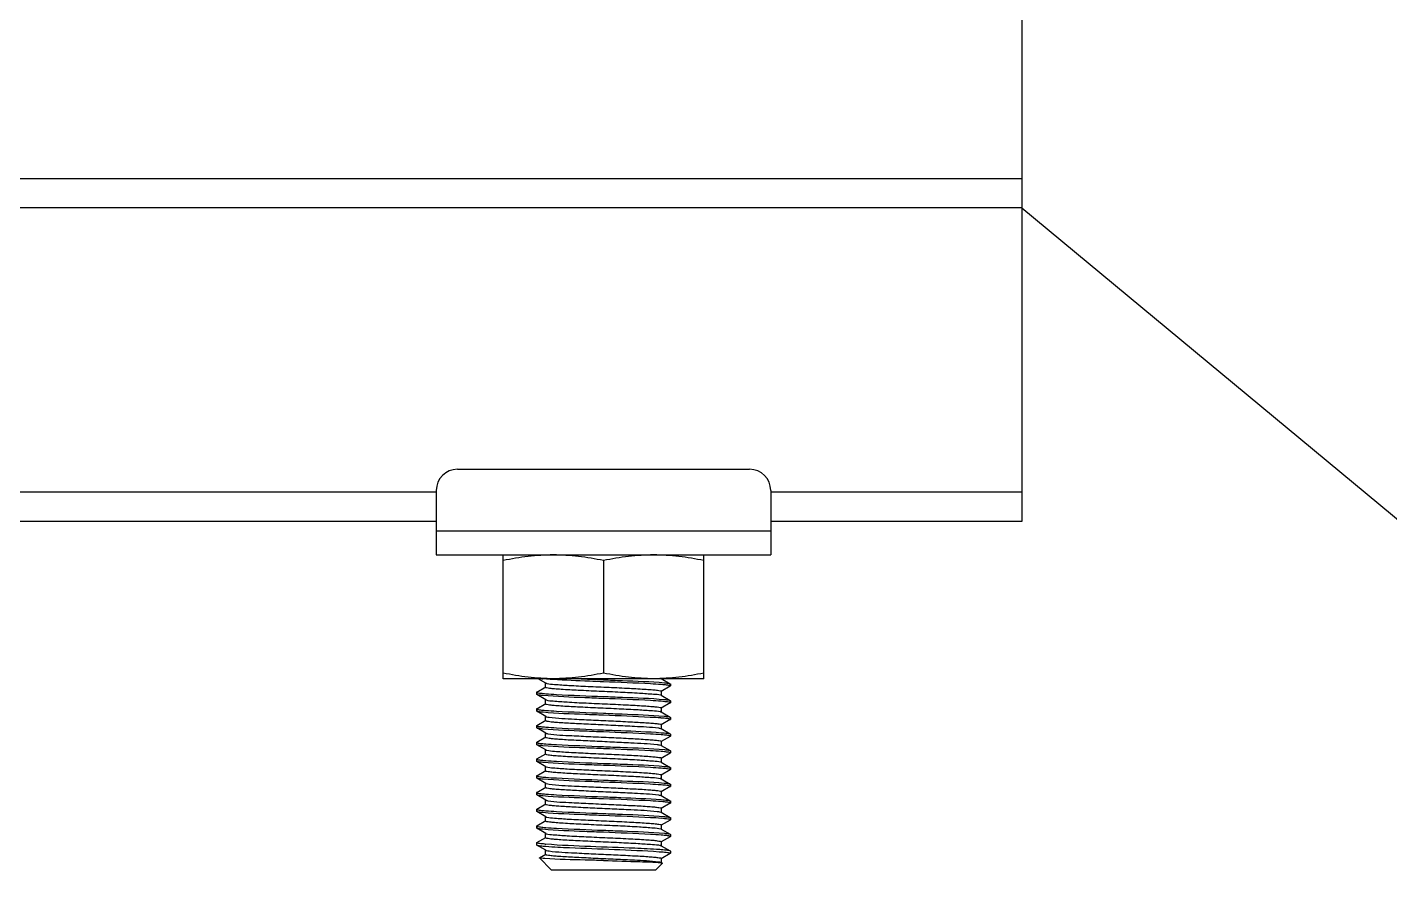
# Model space of a CAD drawing. Extents: x 27938 to 1507990, y 110129 to 923079.
# Drawn here: x 483869 to 485201, y 364663 to 365487 of the extents above; entities that cross this region are included whole.
import ezdxf

# ---------------------------------------------------------------- set-up
doc = ezdxf.new("R2010")
doc.units = 0
doc.header["$LTSCALE"] = 1000
doc.header["$MEASUREMENT"] = 0
doc.styles.get("Standard").update_dxf_attribs({"font": 'gbenor.shx', "bigfont": 'gbcbig.shx'})
doc.dimstyles.get("Standard").update_dxf_attribs({"dimtxt": 0.18, "dimasz": 0.18, "dimexe": 0.18, "dimexo": 0.0625, "dimgap": 0.09, "dimtad": 0, "dimtih": 1, "dimtoh": 1, "dimdec": 4, "dimzin": 0, "dimdsep": 46, "dimtxsty": 'Standard', "dimcen": 0.09, "dimadec": 0, "dimazin": 0, "dimtfac": 1, "dimtdec": 4, "dimtofl": 0, "dimtmove": 0, "dimatfit": 3, "dimfxl": 1, "dimtolj": 1, "dimtzin": 0, "dimarcsym": 0})

msp = doc.modelspace()

# ---------------------------------------------------------------- linework, layer by layer
at = {"color": 7}
msp.add_line((484841.4, 365645.6), (484841.4, 365003.7), dxfattribs=at)
for p, q in [((484841.4, 365338.9), (478084.3, 365338.9)), ((484841.4, 365310.3), (478084.3, 365310.3)), ((484289.6, 365054.7), (484575, 365054.7)), ((484268.7, 365032.3), (478656.7, 365032.3)), ((484268.7, 365033.9), (484268.7, 364970.9)), ((484595.8, 365033.9), (484595.8, 364970.9)), ((484841.4, 365032.3), (484595.8, 365032.3)), ((484268.7, 365003.7), (478656.7, 365003.7)), ((484841.4, 365003.7), (484595.8, 365003.7)), ((484268.7, 364994.5), (484595.8, 364994.5)), ((484268.7, 364970.9), (484595.8, 364970.9)), ((484334.2, 364849.9), (484334.2, 364970.9)), ((484432.3, 364965.4), (484432.3, 364855.4)), ((484530.4, 364849.9), (484530.4, 364970.9)), ((484530.4, 364849.9), (484334.2, 364849.9)), ((484367, 364836.8), (484375.9, 364841.9)), ((484375.9, 364845.6), (484368.5, 364849.9)), ((484375.7, 364841.7), (484375.7, 364845.8)), ((484488.7, 364850.1), (484497.5, 364845)), ((484497.5, 364842.6), (484488.7, 364837.4)), ((484497.5, 364845), (484497.7, 364844.8)), ((484497.5, 364842.6), (484497.7, 364842.8)), ((484497.7, 364844.8), (484497.7, 364842.8)), ((484367, 364836.8), (484366.9, 364836.6)), ((484366.9, 364836.6), (484366.9, 364834.6)), ((484367, 364834.4), (484366.9, 364834.6)), ((484375.9, 364829.3), (484367, 364834.4)), ((484375.7, 364825.4), (484375.7, 364829.5)), ((484375.9, 364829.3), (484376.2, 364829.1)), ((484488.7, 364833.8), (484497.5, 364828.6)), ((484488.8, 364837.6), (484488.8, 364833.6)), ((484497.5, 364828.6), (484497.7, 364828.4)), ((484497.7, 364828.4), (484497.7, 364826.4)), ((484367, 364820.5), (484366.9, 364820.3)), ((484366.9, 364820.3), (484366.9, 364818.2)), ((484367, 364818), (484366.9, 364818.2)), ((484367, 364820.5), (484375.9, 364825.6)), ((484375.9, 364812.9), (484367, 364818)), ((484497.5, 364826.2), (484488.7, 364821.1)), ((484488.7, 364817.4), (484497.5, 364812.3)), ((484488.8, 364821.3), (484488.8, 364817.2)), ((484497.5, 364826.2), (484497.7, 364826.4)), ((484367, 364804.1), (484366.9, 364803.9)), ((484366.9, 364803.9), (484366.9, 364801.9)), ((484367, 364801.7), (484366.9, 364801.9)), ((484367, 364804.1), (484375.9, 364809.2)), ((484375.9, 364796.6), (484367, 364801.7)), ((484375.7, 364809), (484375.7, 364813.1)), ((484488.8, 364811.4), (484488.4, 364811.5)), ((484497.5, 364809.9), (484488.7, 364804.7)), ((484488.8, 364804.9), (484488.8, 364800.8)), ((484497.5, 364812.3), (484497.7, 364812.1)), ((484497.5, 364809.9), (484497.7, 364810)), ((484497.7, 364812.1), (484497.7, 364810)), ((484367, 364787.7), (484375.9, 364792.9)), ((484375.7, 364792.7), (484375.7, 364796.8)), ((484488.7, 364801.1), (484497.5, 364795.9)), ((484497.5, 364793.5), (484488.7, 364788.4)), ((484488.8, 364788.6), (484488.8, 364784.5)), ((484497.5, 364795.9), (484497.7, 364795.7)), ((484497.5, 364793.5), (484497.7, 364793.7)), ((484497.7, 364795.7), (484497.7, 364793.7)), ((484367, 364787.7), (484366.9, 364787.6)), ((484366.9, 364787.6), (484366.9, 364785.5)), ((484367, 364785.3), (484366.9, 364785.5)), ((484375.9, 364780.2), (484367, 364785.3)), ((484367, 364771.4), (484375.9, 364776.5)), ((484375.7, 364776.3), (484375.7, 364780.4)), ((484488.4, 364784.8), (484488.7, 364784.7)), ((484488.7, 364784.7), (484497.5, 364779.6)), ((484497.5, 364777.2), (484488.7, 364772)), ((484497.5, 364779.6), (484497.7, 364779.4)), ((484497.5, 364777.2), (484497.7, 364777.3)), ((484497.7, 364779.4), (484497.7, 364777.3)), ((484367, 364771.4), (484366.9, 364771.2)), ((484366.9, 364771.2), (484366.9, 364769.2)), ((484367, 364769), (484366.9, 364769.2)), ((484375.9, 364763.8), (484367, 364769)), ((484375.7, 364760), (484375.7, 364764.1)), ((484375.9, 364763.8), (484376.2, 364763.7)), ((484488.7, 364768.3), (484497.5, 364763.2)), ((484488.8, 364772.2), (484488.8, 364768.1)), ((484497.5, 364763.2), (484497.7, 364763)), ((484497.7, 364763), (484497.7, 364761)), ((484367, 364755), (484366.9, 364754.9)), ((484366.9, 364754.9), (484366.9, 364752.8)), ((484367, 364752.6), (484366.9, 364752.8)), ((484367, 364755), (484375.9, 364760.2)), ((484375.9, 364747.5), (484367, 364752.6)), ((484497.5, 364760.8), (484488.7, 364755.7)), ((484488.7, 364752), (484497.5, 364746.9)), ((484488.8, 364755.9), (484488.8, 364751.8)), ((484497.5, 364760.8), (484497.7, 364761)), ((484367, 364738.7), (484366.9, 364738.5)), ((484366.9, 364738.5), (484366.9, 364736.5)), ((484367, 364736.3), (484366.9, 364736.5)), ((484367, 364738.7), (484375.9, 364743.8)), ((484375.9, 364731.1), (484367, 364736.3)), ((484375.7, 364743.6), (484375.7, 364747.7)), ((484488.8, 364746), (484488.4, 364746)), ((484497.5, 364744.4), (484488.7, 364739.3)), ((484488.7, 364735.6), (484497.5, 364730.5)), ((484488.8, 364739.5), (484488.8, 364735.4)), ((484497.5, 364746.9), (484497.7, 364746.7)), ((484497.5, 364744.4), (484497.7, 364744.6)), ((484497.7, 364746.7), (484497.7, 364744.6)), ((484367, 364722.3), (484366.9, 364722.1)), ((484366.9, 364722.1), (484366.9, 364720.1)), ((484367, 364722.3), (484375.9, 364727.5)), ((484375.7, 364727.3), (484375.7, 364731.3)), ((484497.5, 364728.1), (484488.7, 364723)), ((484488.8, 364723.2), (484488.8, 364719.1)), ((484497.5, 364730.5), (484497.7, 364730.3)), ((484497.5, 364728.1), (484497.7, 364728.3)), ((484497.7, 364730.3), (484497.7, 364728.3)), ((484367, 364719.9), (484366.9, 364720.1)), ((484375.9, 364714.8), (484367, 364719.9)), ((484367, 364706), (484375.9, 364711.1)), ((484375.7, 364710.9), (484375.7, 364715)), ((484488.4, 364719.4), (484488.7, 364719.3)), ((484488.7, 364719.3), (484497.5, 364714.1)), ((484497.5, 364711.7), (484488.7, 364706.6)), ((484497.5, 364714.1), (484497.7, 364714)), ((484497.5, 364711.7), (484497.7, 364711.9)), ((484497.7, 364714), (484497.7, 364711.9)), ((484367, 364706), (484366.9, 364705.8)), ((484366.9, 364705.8), (484366.9, 364703.7)), ((484367, 364703.6), (484366.9, 364703.7)), ((484375.9, 364698.4), (484367, 364703.6)), ((484375.7, 364694.5), (484375.7, 364698.6)), ((484375.9, 364698.4), (484376.2, 364698.3)), ((484488.7, 364702.9), (484497.5, 364697.8)), ((484497.5, 364695.4), (484488.7, 364690.2)), ((484488.8, 364706.8), (484488.8, 364702.7)), ((484497.5, 364697.8), (484497.7, 364697.6)), ((484497.5, 364695.4), (484497.7, 364695.6)), ((484497.7, 364697.6), (484497.7, 364695.6)), ((484366.9, 364689.4), (484367, 364689.6)), ((484366.9, 364689.4), (484366.9, 364687.4)), ((484366.9, 364687.4), (484367, 364687.2)), ((484367, 364689.6), (484375.9, 364694.7)), ((484375.9, 364682.1), (484367, 364687.2)), ((484367.5, 364689.1), (484367.2, 364689.2)), ((484375.7, 364678.2), (484375.7, 364682.3)), ((484488.7, 364686.6), (484497.5, 364681.4)), ((484488.8, 364690.5), (484488.8, 364686.4)), ((484369.6, 364674.8), (484375.9, 364678.4)), ((484369.6, 364674.6), (484369.6, 364674.8)), ((484381.2, 364663.1), (484369.6, 364674.6)), ((484483.4, 364663.1), (484489.8, 364669.5)), ((484488.2, 364669.9), (484489, 364669.8)), ((484497.5, 364679), (484488.7, 364673.9)), ((484488.8, 364674.1), (484488.8, 364670)), ((484489.7, 364669.6), (484489.8, 364669.5)), ((484497.7, 364681.3), (484497.5, 364681.4)), ((484497.5, 364679), (484497.7, 364679.2)), ((484497.7, 364681.3), (484497.7, 364679.2)), ((484381.2, 364663.1), (484483.4, 364663.1))]:
    msp.add_line(p, q)
for centre, radius, start, end in [((484289.6, 365033.9), 20.8, 90, 180), ((484575, 365033.9), 20.8, 0, 90), ((484384.1, 364967.8), 118.5, 264.0812, 264.633), ((484732.2, 372502), 7658.9, 267.56828, 267.75562), ((484474.7, 364663.9), 180.8, 84.5776, 85.5479), ((484390.3, 365020.6), 186, 264.6627, 265.5428), ((484377.5, 364832.7), 3.78, 250.9561, 252.0907), ((484390.1, 365001.8), 183.5, 264.6243, 265.5438), ((484485.7, 364809.2), 8.78, 75.6696, 76.5396), ((484474.4, 364643.3), 185.1, 84.6498, 85.5433), ((484390.6, 364992), 190, 264.7268, 265.5405), ((484474.8, 364616.2), 179.4, 84.5514, 85.5534), ((484390.2, 364971.1), 185.5, 264.6569, 265.5429), ((484474.7, 364598.5), 180.8, 84.5776, 85.5479), ((484390.3, 364955.2), 186, 264.6627, 265.5428), ((484377.5, 364767.3), 3.78, 250.9561, 252.0907), ((484474.4, 364577.8), 185.1, 84.6498, 85.5433), ((484390.1, 364936.4), 183.5, 264.6243, 265.5438), ((484485.7, 364743.7), 8.78, 75.6696, 76.5396), ((484390.6, 364926.5), 190, 264.7268, 265.5405), ((484474.8, 364550.8), 179.4, 84.5514, 85.5534), ((484390.2, 364905.7), 185.5, 264.6569, 265.5429), ((484474.7, 364533.1), 180.8, 84.5776, 85.5479), ((484390.3, 364889.8), 186, 264.6627, 265.5428), ((484377.5, 364701.9), 3.78, 250.9561, 252.0907), ((484474.4, 364512.4), 185.1, 84.6498, 85.5433), ((484393.3, 364908.5), 223.2, 265.186, 265.5314), ((484393.8, 364916.1), 228.8, 265.24, 265.547), ((484485.7, 364678.3), 8.78, 75.6696, 76.5396)]:
    msp.add_arc(centre, radius, start, end)
for points, knots in [([(484383.2, 364970.9), (484375, 364970.9), (484358.5, 364969.9), (484342.2, 364967.1), (484334.2, 364965.4)], [0, 0, 0, 0, 0.499234, 1, 1, 1, 1]), ([(484432.3, 364965.4), (484424.2, 364967.1), (484407.9, 364969.9), (484391.4, 364970.9), (484383.2, 364970.9)], [0, 0, 0, 0, 0.500766, 1, 1, 1, 1]), ([(484481.3, 364970.9), (484473.1, 364970.9), (484456.6, 364969.9), (484440.4, 364967.1), (484432.3, 364965.4)], [0, 0, 0, 0, 0.499234, 1, 1, 1, 1]), ([(484530.4, 364965.4), (484522.3, 364967.1), (484506.1, 364969.9), (484489.6, 364970.9), (484481.3, 364970.9)], [0, 0, 0, 0, 0.500766, 1, 1, 1, 1]), ([(484383.2, 364849.9), (484375, 364849.9), (484358.5, 364850.9), (484342.2, 364853.7), (484334.2, 364855.4)], [0, 0, 0, 0, 0.499234, 1, 1, 1, 1]), ([(484432.3, 364855.4), (484424.2, 364853.7), (484407.9, 364850.9), (484391.4, 364849.9), (484383.2, 364849.9)], [0, 0, 0, 0, 0.500766, 1, 1, 1, 1]), ([(484481.3, 364849.9), (484473.1, 364849.9), (484456.6, 364850.9), (484440.4, 364853.7), (484432.3, 364855.4)], [0, 0, 0, 0, 0.499234, 1, 1, 1, 1]), ([(484530.4, 364855.4), (484522.3, 364853.7), (484506.1, 364850.9), (484489.6, 364849.9), (484481.3, 364849.9)], [0, 0, 0, 0, 0.500766, 1, 1, 1, 1]), ([(484383, 364849.1), (484382.1, 364849.1), (484378.7, 364849.3), (484375.4, 364849.6), (484373, 364849.8)], [0, 0, 0, 0, 0.289844, 1, 1, 1, 1]), ([(484375.7, 364841.7), (484375.7, 364841.4), (484377.6, 364841.2), (484380, 364840.6), (484385, 364840.2), (484394.2, 364839.5), (484408.8, 364838.7), (484428.1, 364837.8), (484448, 364836.9), (484465.8, 364836.1), (484478.9, 364835), (484485.9, 364834.6), (484488.2, 364834)], [0, 0, 0, 0, 0.009703, 0.035887, 0.07813, 0.135078, 0.284815, 0.464601, 0.649729, 0.81476, 0.937049, 1, 1, 1, 1]), ([(484375.9, 364845.6), (484376, 364845.6), (484376.3, 364845.4), (484376.6, 364845.4), (484376.8, 364845.3)], [0, 0, 0, 0, 0.406881, 1, 1, 1, 1]), ([(484376.8, 364845.3), (484379.3, 364844.7), (484386.6, 364844.2), (484400, 364843.2), (484417.8, 364842.4), (484437.5, 364841.5), (484456.5, 364840.6), (484470.8, 364839.8), (484479.8, 364839.1), (484484.7, 364838.8), (484487, 364838.2), (484488.8, 364838), (484488.8, 364837.6)], [0, 0, 0, 0, 0.068576, 0.194029, 0.359725, 0.543506, 0.720761, 0.867753, 0.923531, 0.964877, 0.99049, 1, 1, 1, 1]), ([(484432.3, 364846.8), (484427.7, 364847), (484411.3, 364847.7), (484394.8, 364848.4), (484383, 364849.1)], [0, 0, 0, 0, 0.280726, 1, 1, 1, 1]), ([(484432.3, 364848.9), (484438.4, 364848.6), (484458.3, 364847.8), (484478.2, 364847.2), (484491.9, 364845.9)], [0, 0, 0, 0, 0.309919, 1, 1, 1, 1]), ([(484488.7, 364844.1), (484485.3, 364844.4), (484466.5, 364845.5), (484447.6, 364846.2), (484432.3, 364846.8)], [0, 0, 0, 0, 0.184493, 1, 1, 1, 1]), ([(484497, 364843.1), (484496.8, 364843.2), (484495, 364843.6), (484493.3, 364843.7), (484491.8, 364843.9)], [0, 0, 0, 0, 0.160696, 1, 1, 1, 1]), ([(484491.9, 364845.9), (484492.6, 364845.8), (484494.5, 364845.6), (484496.5, 364845.6), (484497.5, 364845)], [0, 0, 0, 0, 0.378482, 1, 1, 1, 1]), ([(484497.7, 364842.8), (484497.7, 364842.8), (484497.4, 364843), (484497.2, 364843.1), (484497, 364843.1)], [0, 0, 0, 0, 0.318595, 1, 1, 1, 1]), ([(484366.9, 364836.6), (484366.9, 364836.5), (484367.2, 364836.3), (484367.4, 364836.3), (484367.6, 364836.2)], [0, 0, 0, 0, 0.314295, 1, 1, 1, 1]), ([(484372.9, 364833.5), (484372.1, 364833.5), (484370.2, 364833.8), (484368.1, 364833.8), (484367, 364834.4)], [0, 0, 0, 0, 0.379133, 1, 1, 1, 1]), ([(484367.6, 364836.2), (484367.9, 364836.2), (484369.7, 364835.8), (484371.5, 364835.6), (484373, 364835.5)], [0, 0, 0, 0, 0.163341, 1, 1, 1, 1]), ([(484432.3, 364830.5), (484426.2, 364830.7), (484406.4, 364831.6), (484386.5, 364832.2), (484372.9, 364833.5)], [0, 0, 0, 0, 0.309073, 1, 1, 1, 1]), ([(484375.8, 364835.2), (484379.3, 364835), (484398.1, 364833.8), (484416.9, 364833.1), (484432.3, 364832.5)], [0, 0, 0, 0, 0.184553, 1, 1, 1, 1]), ([(484376.3, 364829.1), (484378.5, 364828.4), (484385.4, 364828), (484398.4, 364826.9), (484416.2, 364826.1), (484436.1, 364825.2), (484455.5, 364824.3), (484470.3, 364823.5), (484479.5, 364822.8), (484484.5, 364822.4), (484486.9, 364821.9), (484488.8, 364821.7), (484488.8, 364821.3)], [0, 0, 0, 0, 0.061098, 0.182334, 0.347135, 0.532706, 0.713328, 0.863975, 0.921317, 0.963856, 0.990226, 1, 1, 1, 1]), ([(484432.3, 364832.5), (484438.4, 364832.3), (484458.3, 364831.4), (484478.1, 364830.9), (484491.8, 364829.6)], [0, 0, 0, 0, 0.309586, 1, 1, 1, 1]), ([(484488.7, 364827.8), (484485.3, 364828.1), (484466.5, 364829.2), (484447.6, 364829.9), (484432.3, 364830.5)], [0, 0, 0, 0, 0.184541, 1, 1, 1, 1]), ([(484488.2, 364834), (484488.3, 364833.9), (484488.4, 364833.9), (484488.6, 364833.8), (484488.7, 364833.8)], [0, 0, 0, 0, 0.569522, 1, 1, 1, 1]), ([(484491.8, 364829.6), (484492.5, 364829.5), (484494.4, 364829.2), (484496.5, 364829.2), (484497.5, 364828.6)], [0, 0, 0, 0, 0.378727, 1, 1, 1, 1]), ([(484366.9, 364820.3), (484366.9, 364820.2), (484367.1, 364820), (484367.3, 364820), (484367.5, 364819.9)], [0, 0, 0, 0, 0.319254, 1, 1, 1, 1]), ([(484373.2, 364817.1), (484372.4, 364817.1), (484370.3, 364817.4), (484368.1, 364817.4), (484367, 364818)], [0, 0, 0, 0, 0.380051, 1, 1, 1, 1]), ([(484367.5, 364819.9), (484367.8, 364819.8), (484369.6, 364819.5), (484371.4, 364819.3), (484372.9, 364819.1)], [0, 0, 0, 0, 0.159053, 1, 1, 1, 1]), ([(484432.3, 364814.1), (484426.2, 364814.4), (484406.5, 364815.2), (484386.8, 364815.8), (484373.2, 364817.1)], [0, 0, 0, 0, 0.307895, 1, 1, 1, 1]), ([(484375.7, 364825.4), (484375.7, 364825), (484377.6, 364824.8), (484379.9, 364824.3), (484384.8, 364823.9), (484393.7, 364823.2), (484408.1, 364822.4), (484427.1, 364821.5), (484446.8, 364820.6), (484464.6, 364819.8), (484478, 364818.8), (484485.3, 364818.3), (484487.8, 364817.7)], [0, 0, 0, 0, 0.009517, 0.035128, 0.076492, 0.132277, 0.279305, 0.456588, 0.640385, 0.806077, 0.931494, 1, 1, 1, 1]), ([(484375.8, 364818.9), (484379.3, 364818.6), (484398.1, 364817.5), (484416.9, 364816.8), (484432.3, 364816.2)], [0, 0, 0, 0, 0.184509, 1, 1, 1, 1]), ([(484432.3, 364816.2), (484438.4, 364815.9), (484458.2, 364815.1), (484478, 364814.5), (484491.6, 364813.2)], [0, 0, 0, 0, 0.308784, 1, 1, 1, 1]), ([(484487.9, 364817.7), (484488.1, 364817.6), (484488.3, 364817.6), (484488.6, 364817.5), (484488.7, 364817.4)], [0, 0, 0, 0, 0.585672, 1, 1, 1, 1]), ([(484497, 364826.8), (484496.7, 364826.9), (484494.9, 364827.2), (484493.1, 364827.4), (484491.6, 364827.5)], [0, 0, 0, 0, 0.16229, 1, 1, 1, 1]), ([(484497.7, 364826.4), (484497.7, 364826.5), (484497.4, 364826.7), (484497.2, 364826.7), (484497, 364826.8)], [0, 0, 0, 0, 0.315177, 1, 1, 1, 1]), ([(484366.9, 364803.9), (484366.9, 364803.8), (484367.2, 364803.6), (484367.4, 364803.6), (484367.6, 364803.5)], [0, 0, 0, 0, 0.312916, 1, 1, 1, 1]), ([(484373, 364800.7), (484372.2, 364800.8), (484370.2, 364801.1), (484368.1, 364801.1), (484367, 364801.7)], [0, 0, 0, 0, 0.379419, 1, 1, 1, 1]), ([(484367.6, 364803.5), (484367.9, 364803.4), (484369.8, 364803.1), (484371.6, 364802.9), (484373.2, 364802.8)], [0, 0, 0, 0, 0.163149, 1, 1, 1, 1]), ([(484375.7, 364809), (484375.7, 364809), (484375.7, 364809), (484375.7, 364808.9), (484375.8, 364808.9)], [0, 0, 0, 0, 0.463467, 1, 1, 1, 1]), ([(484375.8, 364808.9), (484376, 364808.6), (484377.6, 364808.4), (484380.4, 364807.9), (484384.9, 364807.5), (484393.6, 364806.8), (484407, 364806.1), (484424.9, 364805.3), (484443.8, 364804.4), (484464.3, 364803.3), (484478.3, 364802.8), (484486.1, 364801.7)], [0, 0, 0, 0, 0.011937, 0.038615, 0.07957, 0.133598, 0.274096, 0.443272, 0.620779, 0.785256, 1, 1, 1, 1]), ([(484375.8, 364802.5), (484379.3, 364802.3), (484398.1, 364801.1), (484416.9, 364800.4), (484432.3, 364799.8)], [0, 0, 0, 0, 0.184619, 1, 1, 1, 1]), ([(484375.9, 364812.9), (484376, 364812.8), (484377.1, 364812.5), (484378.2, 364812.3), (484379.1, 364812.2)], [0, 0, 0, 0, 0.140461, 1, 1, 1, 1]), ([(484379.1, 364812.2), (484387.4, 364811.1), (484401.9, 364810.5), (484422.8, 364809.4), (484441.7, 364808.6), (484459.4, 364807.7), (484472.6, 364807), (484480.7, 364806.4), (484485.1, 364806), (484487.2, 364805.5), (484488.8, 364805.3), (484488.8, 364804.9)], [0, 0, 0, 0, 0.226556, 0.394464, 0.573122, 0.741029, 0.877994, 0.929534, 0.967621, 0.99116, 1, 1, 1, 1]), ([(484488.4, 364811.5), (484484.9, 364811.7), (484466.2, 364812.8), (484447.5, 364813.5), (484432.3, 364814.1)], [0, 0, 0, 0, 0.186017, 1, 1, 1, 1]), ([(484486.1, 364801.7), (484486.5, 364801.6), (484487.3, 364801.5), (484488.2, 364801.3), (484488.7, 364801.1)], [0, 0, 0, 0, 0.353551, 1, 1, 1, 1]), ([(484495.4, 364810.7), (484495, 364810.8), (484492.8, 364811.1), (484490.6, 364811.3), (484488.8, 364811.4)], [0, 0, 0, 0, 0.190958, 1, 1, 1, 1]), ([(484491.6, 364813.2), (484492.4, 364813.2), (484494.3, 364812.9), (484496.5, 364812.9), (484497.5, 364812.3)], [0, 0, 0, 0, 0.379378, 1, 1, 1, 1]), ([(484497.7, 364810), (484497.7, 364810.1), (484496.9, 364810.7), (484496.2, 364810.6), (484495.4, 364810.7)], [0, 0, 0, 0, 0.092798, 1, 1, 1, 1]), ([(484432.3, 364797.8), (484426.2, 364798), (484406.4, 364798.9), (484386.6, 364799.5), (484373, 364800.7)], [0, 0, 0, 0, 0.308711, 1, 1, 1, 1]), ([(484375.7, 364792.7), (484375.7, 364792.4), (484377.3, 364792.1), (484379.4, 364791.7), (484383.6, 364791.3), (484391.6, 364790.6), (484404.4, 364789.9), (484421.8, 364789.1), (484440.4, 364788.2), (484461.5, 364787.2), (484476.2, 364786.5), (484484.6, 364785.5)], [0, 0, 0, 0, 0.008683, 0.031763, 0.069103, 0.119686, 0.254361, 0.420111, 0.597552, 0.765912, 1, 1, 1, 1]), ([(484375.9, 364796.6), (484376.1, 364796.4), (484376.7, 364796.3), (484377.4, 364796.1), (484377.8, 364796.1)], [0, 0, 0, 0, 0.374139, 1, 1, 1, 1]), ([(484377.8, 364796.1), (484385.5, 364794.7), (484399.6, 364794.4), (484420.3, 364793.2), (484439.6, 364792.4), (484458, 364791.5), (484471.7, 364790.7), (484480.3, 364790), (484484.9, 364789.7), (484487.1, 364789.2), (484488.8, 364788.9), (484488.8, 364788.6)], [0, 0, 0, 0, 0.210773, 0.377666, 0.558838, 0.731273, 0.873076, 0.926648, 0.966309, 0.990838, 1, 1, 1, 1]), ([(484432.3, 364799.8), (484437.9, 364799.6), (484456.7, 364798.8), (484475.5, 364798.2), (484488.6, 364797.1)], [0, 0, 0, 0, 0.297814, 1, 1, 1, 1]), ([(484488.7, 364795.1), (484485.3, 364795.3), (484466.5, 364796.5), (484447.6, 364797.2), (484432.3, 364797.8)], [0, 0, 0, 0, 0.184504, 1, 1, 1, 1]), ([(484488.6, 364797.1), (484490.7, 364797), (484493.6, 364796.6), (484496.7, 364796.4), (484497.5, 364795.9)], [0, 0, 0, 0, 0.683777, 1, 1, 1, 1]), ([(484497, 364794.1), (484496.8, 364794.1), (484495.1, 364794.5), (484493.3, 364794.7), (484491.9, 364794.8)], [0, 0, 0, 0, 0.160861, 1, 1, 1, 1]), ([(484497.7, 364793.7), (484497.7, 364793.8), (484497.4, 364794), (484497.2, 364794), (484497, 364794.1)], [0, 0, 0, 0, 0.319044, 1, 1, 1, 1]), ([(484366.9, 364787.6), (484366.9, 364787.5), (484367.1, 364787.3), (484367.4, 364787.2), (484367.5, 364787.2)], [0, 0, 0, 0, 0.318137, 1, 1, 1, 1]), ([(484373, 364784.4), (484372.2, 364784.5), (484370.3, 364784.7), (484368.1, 364784.7), (484367, 364785.3)], [0, 0, 0, 0, 0.379512, 1, 1, 1, 1]), ([(484367.5, 364787.2), (484367.8, 364787.1), (484369.6, 364786.7), (484371.4, 364786.6), (484373, 364786.4)], [0, 0, 0, 0, 0.159502, 1, 1, 1, 1]), ([(484432.3, 364781.4), (484426.2, 364781.7), (484406.4, 364782.5), (484386.6, 364783.1), (484373, 364784.4)], [0, 0, 0, 0, 0.308641, 1, 1, 1, 1]), ([(484375.7, 364776.3), (484375.7, 364776), (484377.6, 364775.7), (484380, 364775.2), (484385, 364774.8), (484394.2, 364774.1), (484408.8, 364773.3), (484428.1, 364772.4), (484448, 364771.5), (484465.8, 364770.7), (484478.9, 364769.6), (484485.9, 364769.2), (484488.2, 364768.5)], [0, 0, 0, 0, 0.009703, 0.035887, 0.07813, 0.135078, 0.284815, 0.464601, 0.649729, 0.81476, 0.937049, 1, 1, 1, 1]), ([(484375.8, 364786.2), (484379.3, 364785.9), (484398.1, 364784.8), (484416.9, 364784.1), (484432.3, 364783.5)], [0, 0, 0, 0, 0.184538, 1, 1, 1, 1]), ([(484375.9, 364780.2), (484376, 364780.1), (484376.3, 364780), (484376.6, 364779.9), (484376.8, 364779.9)], [0, 0, 0, 0, 0.406881, 1, 1, 1, 1]), ([(484376.8, 364779.9), (484379.3, 364779.3), (484386.6, 364778.8), (484400, 364777.8), (484417.8, 364777), (484437.5, 364776.1), (484456.5, 364775.2), (484470.8, 364774.4), (484479.8, 364773.7), (484484.7, 364773.3), (484487, 364772.8), (484488.8, 364772.6), (484488.8, 364772.2)], [0, 0, 0, 0, 0.068576, 0.194029, 0.359725, 0.543506, 0.720761, 0.867753, 0.923531, 0.964877, 0.99049, 1, 1, 1, 1]), ([(484432.3, 364783.5), (484438.4, 364783.2), (484458.3, 364782.4), (484478.2, 364781.8), (484491.9, 364780.5)], [0, 0, 0, 0, 0.309919, 1, 1, 1, 1]), ([(484488.7, 364778.7), (484485.3, 364779), (484466.5, 364780.1), (484447.6, 364780.8), (484432.3, 364781.4)], [0, 0, 0, 0, 0.184493, 1, 1, 1, 1]), ([(484484.6, 364785.5), (484485.1, 364785.5), (484486.3, 364785.3), (484487.6, 364785.1), (484488.4, 364784.8)], [0, 0, 0, 0, 0.341642, 1, 1, 1, 1]), ([(484497, 364777.7), (484496.8, 364777.8), (484495, 364778.1), (484493.3, 364778.3), (484491.8, 364778.5)], [0, 0, 0, 0, 0.160696, 1, 1, 1, 1]), ([(484491.9, 364780.5), (484492.6, 364780.4), (484494.5, 364780.2), (484496.5, 364780.2), (484497.5, 364779.6)], [0, 0, 0, 0, 0.378482, 1, 1, 1, 1]), ([(484497.7, 364777.3), (484497.7, 364777.4), (484497.4, 364777.6), (484497.2, 364777.7), (484497, 364777.7)], [0, 0, 0, 0, 0.318595, 1, 1, 1, 1]), ([(484366.9, 364771.2), (484366.9, 364771.1), (484367.2, 364770.9), (484367.4, 364770.9), (484367.6, 364770.8)], [0, 0, 0, 0, 0.314295, 1, 1, 1, 1]), ([(484372.9, 364768), (484372.1, 364768.1), (484370.2, 364768.4), (484368.1, 364768.4), (484367, 364769)], [0, 0, 0, 0, 0.379133, 1, 1, 1, 1]), ([(484367.6, 364770.8), (484367.9, 364770.7), (484369.7, 364770.4), (484371.5, 364770.2), (484373, 364770.1)], [0, 0, 0, 0, 0.163341, 1, 1, 1, 1]), ([(484432.3, 364765.1), (484426.2, 364765.3), (484406.4, 364766.2), (484386.5, 364766.7), (484372.9, 364768)], [0, 0, 0, 0, 0.309073, 1, 1, 1, 1]), ([(484375.8, 364769.8), (484379.3, 364769.6), (484398.1, 364768.4), (484416.9, 364767.7), (484432.3, 364767.1)], [0, 0, 0, 0, 0.184553, 1, 1, 1, 1]), ([(484376.3, 364763.7), (484378.5, 364763), (484385.4, 364762.6), (484398.4, 364761.5), (484416.2, 364760.7), (484436.1, 364759.8), (484455.5, 364758.9), (484470.3, 364758.1), (484479.5, 364757.4), (484484.5, 364757), (484486.9, 364756.5), (484488.8, 364756.2), (484488.8, 364755.9)], [0, 0, 0, 0, 0.061098, 0.182334, 0.347135, 0.532706, 0.713328, 0.863975, 0.921317, 0.963856, 0.990226, 1, 1, 1, 1]), ([(484432.3, 364767.1), (484438.4, 364766.9), (484458.3, 364766), (484478.1, 364765.5), (484491.8, 364764.1)], [0, 0, 0, 0, 0.309586, 1, 1, 1, 1]), ([(484488.7, 364762.4), (484485.3, 364762.6), (484466.5, 364763.8), (484447.6, 364764.5), (484432.3, 364765.1)], [0, 0, 0, 0, 0.184541, 1, 1, 1, 1]), ([(484488.2, 364768.5), (484488.3, 364768.5), (484488.4, 364768.5), (484488.6, 364768.4), (484488.7, 364768.3)], [0, 0, 0, 0, 0.569522, 1, 1, 1, 1]), ([(484497, 364761.4), (484496.7, 364761.4), (484494.9, 364761.8), (484493.1, 364762), (484491.6, 364762.1)], [0, 0, 0, 0, 0.16229, 1, 1, 1, 1]), ([(484491.8, 364764.1), (484492.5, 364764.1), (484494.4, 364763.8), (484496.5, 364763.8), (484497.5, 364763.2)], [0, 0, 0, 0, 0.378727, 1, 1, 1, 1]), ([(484497.7, 364761), (484497.7, 364761.1), (484497.4, 364761.3), (484497.2, 364761.3), (484497, 364761.4)], [0, 0, 0, 0, 0.315177, 1, 1, 1, 1]), ([(484366.9, 364754.9), (484366.9, 364754.8), (484367.1, 364754.6), (484367.3, 364754.5), (484367.5, 364754.5)], [0, 0, 0, 0, 0.319254, 1, 1, 1, 1]), ([(484373.2, 364751.7), (484372.4, 364751.7), (484370.3, 364752), (484368.1, 364752), (484367, 364752.6)], [0, 0, 0, 0, 0.380051, 1, 1, 1, 1]), ([(484367.5, 364754.5), (484367.8, 364754.4), (484369.6, 364754), (484371.4, 364753.9), (484372.9, 364753.7)], [0, 0, 0, 0, 0.159053, 1, 1, 1, 1]), ([(484432.3, 364748.7), (484426.2, 364749), (484406.5, 364749.8), (484386.8, 364750.4), (484373.2, 364751.7)], [0, 0, 0, 0, 0.307895, 1, 1, 1, 1]), ([(484375.7, 364760), (484375.7, 364759.6), (484377.6, 364759.4), (484379.9, 364758.9), (484384.8, 364758.5), (484393.7, 364757.8), (484408.1, 364757), (484427.1, 364756.1), (484446.8, 364755.2), (484464.6, 364754.4), (484478, 364753.4), (484485.3, 364752.9), (484487.8, 364752.3)], [0, 0, 0, 0, 0.009517, 0.035128, 0.076492, 0.132277, 0.279305, 0.456588, 0.640385, 0.806077, 0.931494, 1, 1, 1, 1]), ([(484375.8, 364753.5), (484379.3, 364753.2), (484398.1, 364752.1), (484416.9, 364751.4), (484432.3, 364750.8)], [0, 0, 0, 0, 0.184509, 1, 1, 1, 1]), ([(484432.3, 364750.8), (484438.4, 364750.5), (484458.2, 364749.7), (484478, 364749.1), (484491.6, 364747.8)], [0, 0, 0, 0, 0.308784, 1, 1, 1, 1]), ([(484488.4, 364746), (484484.9, 364746.3), (484466.2, 364747.4), (484447.5, 364748.1), (484432.3, 364748.7)], [0, 0, 0, 0, 0.186017, 1, 1, 1, 1]), ([(484487.9, 364752.3), (484488.1, 364752.2), (484488.3, 364752.1), (484488.6, 364752), (484488.7, 364752)], [0, 0, 0, 0, 0.585672, 1, 1, 1, 1]), ([(484366.9, 364738.5), (484366.9, 364738.4), (484367.2, 364738.2), (484367.4, 364738.1), (484367.6, 364738.1)], [0, 0, 0, 0, 0.312916, 1, 1, 1, 1]), ([(484373, 364735.3), (484372.2, 364735.4), (484370.2, 364735.7), (484368.1, 364735.6), (484367, 364736.3)], [0, 0, 0, 0, 0.379419, 1, 1, 1, 1]), ([(484367.6, 364738.1), (484367.9, 364738), (484369.8, 364737.7), (484371.6, 364737.5), (484373.2, 364737.3)], [0, 0, 0, 0, 0.163149, 1, 1, 1, 1]), ([(484432.3, 364732.4), (484426.2, 364732.6), (484406.4, 364733.4), (484386.6, 364734), (484373, 364735.3)], [0, 0, 0, 0, 0.308711, 1, 1, 1, 1]), ([(484375.7, 364743.6), (484375.7, 364743.6), (484375.7, 364743.6), (484375.7, 364743.5), (484375.8, 364743.5)], [0, 0, 0, 0, 0.463467, 1, 1, 1, 1]), ([(484375.8, 364743.5), (484376, 364743.2), (484377.6, 364743), (484380.4, 364742.5), (484384.9, 364742.1), (484393.6, 364741.4), (484407, 364740.7), (484424.9, 364739.8), (484443.8, 364739), (484464.3, 364737.9), (484478.3, 364737.4), (484486.1, 364736.2)], [0, 0, 0, 0, 0.011937, 0.038615, 0.07957, 0.133598, 0.274096, 0.443272, 0.620779, 0.785256, 1, 1, 1, 1]), ([(484375.8, 364737.1), (484379.3, 364736.8), (484398.1, 364735.7), (484416.9, 364735), (484432.3, 364734.4)], [0, 0, 0, 0, 0.184619, 1, 1, 1, 1]), ([(484375.9, 364747.5), (484376, 364747.4), (484377.1, 364747), (484378.2, 364746.9), (484379.1, 364746.8)], [0, 0, 0, 0, 0.140461, 1, 1, 1, 1]), ([(484379.1, 364746.8), (484387.4, 364745.7), (484401.9, 364745.1), (484422.8, 364744), (484441.7, 364743.2), (484459.4, 364742.3), (484472.6, 364741.6), (484480.7, 364740.9), (484485.1, 364740.6), (484487.2, 364740.1), (484488.8, 364739.8), (484488.8, 364739.5)], [0, 0, 0, 0, 0.226556, 0.394464, 0.573122, 0.741029, 0.877994, 0.929534, 0.967621, 0.99116, 1, 1, 1, 1]), ([(484486.1, 364736.2), (484486.5, 364736.2), (484487.3, 364736), (484488.2, 364735.9), (484488.7, 364735.6)], [0, 0, 0, 0, 0.353551, 1, 1, 1, 1]), ([(484495.4, 364745.3), (484495, 364745.4), (484492.8, 364745.7), (484490.6, 364745.9), (484488.8, 364746)], [0, 0, 0, 0, 0.190958, 1, 1, 1, 1]), ([(484491.6, 364747.8), (484492.4, 364747.7), (484494.3, 364747.5), (484496.5, 364747.5), (484497.5, 364746.9)], [0, 0, 0, 0, 0.379378, 1, 1, 1, 1]), ([(484497.7, 364744.6), (484497.7, 364744.7), (484496.9, 364745.3), (484496.2, 364745.2), (484495.4, 364745.3)], [0, 0, 0, 0, 0.092798, 1, 1, 1, 1]), ([(484366.9, 364722.1), (484366.9, 364722.1), (484367.1, 364721.9), (484367.4, 364721.8), (484367.5, 364721.8)], [0, 0, 0, 0, 0.318137, 1, 1, 1, 1]), ([(484367.5, 364721.8), (484367.8, 364721.7), (484369.6, 364721.3), (484371.4, 364721.2), (484373, 364721)], [0, 0, 0, 0, 0.159502, 1, 1, 1, 1]), ([(484375.7, 364727.3), (484375.7, 364726.9), (484377.3, 364726.7), (484379.4, 364726.2), (484383.6, 364725.9), (484391.6, 364725.2), (484404.4, 364724.5), (484421.8, 364723.6), (484440.4, 364722.8), (484461.5, 364721.7), (484476.2, 364721.1), (484484.6, 364720.1)], [0, 0, 0, 0, 0.008683, 0.031763, 0.069103, 0.119686, 0.254361, 0.420111, 0.597552, 0.765912, 1, 1, 1, 1]), ([(484375.9, 364731.1), (484376.1, 364731), (484376.7, 364730.8), (484377.4, 364730.7), (484377.8, 364730.6)], [0, 0, 0, 0, 0.374139, 1, 1, 1, 1]), ([(484377.8, 364730.6), (484385.5, 364729.3), (484399.6, 364728.9), (484420.3, 364727.8), (484439.6, 364726.9), (484458, 364726), (484471.7, 364725.3), (484480.3, 364724.6), (484484.9, 364724.2), (484487.1, 364723.7), (484488.8, 364723.5), (484488.8, 364723.2)], [0, 0, 0, 0, 0.210773, 0.377666, 0.558838, 0.731273, 0.873076, 0.926648, 0.966309, 0.990838, 1, 1, 1, 1]), ([(484432.3, 364734.4), (484437.9, 364734.2), (484456.7, 364733.4), (484475.5, 364732.7), (484488.6, 364731.7)], [0, 0, 0, 0, 0.297814, 1, 1, 1, 1]), ([(484488.7, 364729.7), (484485.3, 364729.9), (484466.5, 364731.1), (484447.6, 364731.8), (484432.3, 364732.4)], [0, 0, 0, 0, 0.184504, 1, 1, 1, 1]), ([(484488.6, 364731.7), (484490.7, 364731.5), (484493.6, 364731.1), (484496.7, 364731), (484497.5, 364730.5)], [0, 0, 0, 0, 0.683777, 1, 1, 1, 1]), ([(484497, 364728.6), (484496.8, 364728.7), (484495.1, 364729.1), (484493.3, 364729.2), (484491.9, 364729.4)], [0, 0, 0, 0, 0.160861, 1, 1, 1, 1]), ([(484497.7, 364728.3), (484497.7, 364728.4), (484497.4, 364728.5), (484497.2, 364728.6), (484497, 364728.6)], [0, 0, 0, 0, 0.319044, 1, 1, 1, 1]), ([(484373, 364719), (484372.2, 364719), (484370.3, 364719.3), (484368.1, 364719.3), (484367, 364719.9)], [0, 0, 0, 0, 0.379512, 1, 1, 1, 1]), ([(484432.3, 364716), (484426.2, 364716.3), (484406.4, 364717.1), (484386.6, 364717.7), (484373, 364719)], [0, 0, 0, 0, 0.308641, 1, 1, 1, 1]), ([(484375.7, 364710.9), (484375.7, 364710.5), (484377.6, 364710.3), (484380, 364709.8), (484385, 364709.4), (484394.2, 364708.7), (484408.8, 364707.9), (484428.1, 364707), (484448, 364706.1), (484465.8, 364705.3), (484478.9, 364704.2), (484485.9, 364703.8), (484488.2, 364703.1)], [0, 0, 0, 0, 0.009703, 0.035887, 0.07813, 0.135078, 0.284815, 0.464601, 0.649729, 0.81476, 0.937049, 1, 1, 1, 1]), ([(484375.8, 364720.8), (484379.3, 364720.5), (484398.1, 364719.4), (484416.9, 364718.7), (484432.3, 364718.1)], [0, 0, 0, 0, 0.184538, 1, 1, 1, 1]), ([(484375.9, 364714.8), (484376, 364714.7), (484376.3, 364714.6), (484376.6, 364714.5), (484376.8, 364714.5)], [0, 0, 0, 0, 0.406881, 1, 1, 1, 1]), ([(484376.8, 364714.5), (484379.3, 364713.9), (484386.6, 364713.4), (484400, 364712.4), (484417.8, 364711.6), (484437.5, 364710.7), (484456.5, 364709.8), (484470.8, 364709), (484479.8, 364708.3), (484484.7, 364707.9), (484487, 364707.4), (484488.8, 364707.2), (484488.8, 364706.8)], [0, 0, 0, 0, 0.068576, 0.194029, 0.359725, 0.543506, 0.720761, 0.867753, 0.923531, 0.964877, 0.99049, 1, 1, 1, 1]), ([(484432.3, 364718.1), (484438.4, 364717.8), (484458.3, 364717), (484478.2, 364716.4), (484491.9, 364715.1)], [0, 0, 0, 0, 0.309919, 1, 1, 1, 1]), ([(484488.7, 364713.3), (484485.3, 364713.6), (484466.5, 364714.7), (484447.6, 364715.4), (484432.3, 364716)], [0, 0, 0, 0, 0.184493, 1, 1, 1, 1]), ([(484484.6, 364720.1), (484485.1, 364720), (484486.3, 364719.9), (484487.6, 364719.7), (484488.4, 364719.4)], [0, 0, 0, 0, 0.341642, 1, 1, 1, 1]), ([(484497, 364712.3), (484496.8, 364712.4), (484495, 364712.7), (484493.3, 364712.9), (484491.8, 364713)], [0, 0, 0, 0, 0.160696, 1, 1, 1, 1]), ([(484491.9, 364715.1), (484492.6, 364715), (484494.5, 364714.7), (484496.5, 364714.7), (484497.5, 364714.1)], [0, 0, 0, 0, 0.378482, 1, 1, 1, 1]), ([(484497.7, 364711.9), (484497.7, 364712), (484497.4, 364712.2), (484497.2, 364712.2), (484497, 364712.3)], [0, 0, 0, 0, 0.318595, 1, 1, 1, 1]), ([(484366.9, 364705.8), (484366.9, 364705.7), (484367.2, 364705.5), (484367.4, 364705.4), (484367.6, 364705.4)], [0, 0, 0, 0, 0.314295, 1, 1, 1, 1]), ([(484372.9, 364702.6), (484372.1, 364702.7), (484370.2, 364703), (484368.1, 364702.9), (484367, 364703.6)], [0, 0, 0, 0, 0.379133, 1, 1, 1, 1]), ([(484367.6, 364705.4), (484367.9, 364705.3), (484369.7, 364705), (484371.5, 364704.8), (484373, 364704.7)], [0, 0, 0, 0, 0.163341, 1, 1, 1, 1]), ([(484432.3, 364699.7), (484426.2, 364699.9), (484406.4, 364700.7), (484386.5, 364701.3), (484372.9, 364702.6)], [0, 0, 0, 0, 0.309073, 1, 1, 1, 1]), ([(484375.8, 364704.4), (484379.3, 364704.1), (484398.1, 364703), (484416.9, 364702.3), (484432.3, 364701.7)], [0, 0, 0, 0, 0.184553, 1, 1, 1, 1]), ([(484376.3, 364698.3), (484378.5, 364697.6), (484385.4, 364697.2), (484398.4, 364696.1), (484416.2, 364695.3), (484436.1, 364694.4), (484455.5, 364693.5), (484470.3, 364692.7), (484479.5, 364692), (484484.5, 364691.6), (484486.9, 364691), (484488.8, 364690.8), (484488.8, 364690.5)], [0, 0, 0, 0, 0.061098, 0.182334, 0.347135, 0.532706, 0.713328, 0.863975, 0.921317, 0.963856, 0.990226, 1, 1, 1, 1]), ([(484432.3, 364701.7), (484438.4, 364701.5), (484458.3, 364700.6), (484478.1, 364700), (484491.8, 364698.7)], [0, 0, 0, 0, 0.309586, 1, 1, 1, 1]), ([(484488.7, 364696.9), (484485.3, 364697.2), (484466.5, 364698.4), (484447.6, 364699), (484432.3, 364699.7)], [0, 0, 0, 0, 0.184541, 1, 1, 1, 1]), ([(484488.2, 364703.1), (484488.3, 364703.1), (484488.4, 364703), (484488.6, 364703), (484488.7, 364702.9)], [0, 0, 0, 0, 0.569522, 1, 1, 1, 1]), ([(484497, 364696), (484496.7, 364696), (484494.9, 364696.4), (484493.1, 364696.6), (484491.6, 364696.7)], [0, 0, 0, 0, 0.16229, 1, 1, 1, 1]), ([(484491.8, 364698.7), (484492.5, 364698.7), (484494.4, 364698.4), (484496.5, 364698.4), (484497.5, 364697.8)], [0, 0, 0, 0, 0.378727, 1, 1, 1, 1]), ([(484497.7, 364695.6), (484497.7, 364695.7), (484497.4, 364695.8), (484497.2, 364695.9), (484497, 364696)], [0, 0, 0, 0, 0.315177, 1, 1, 1, 1]), ([(484367.2, 364689.2), (484367.1, 364689.2), (484367, 364689.2), (484366.9, 364689.4), (484366.9, 364689.4)], [0, 0, 0, 0, 0.649818, 1, 1, 1, 1]), ([(484367, 364687.2), (484367.1, 364687.1), (484367.5, 364687), (484367.9, 364686.9), (484368.1, 364686.9)], [0, 0, 0, 0, 0.390582, 1, 1, 1, 1]), ([(484374.8, 364688.1), (484373.9, 364688.2), (484371.5, 364688.5), (484369, 364688.6), (484367.5, 364689.1)], [0, 0, 0, 0, 0.350995, 1, 1, 1, 1]), ([(484368.1, 364686.9), (484368.5, 364686.8), (484370.6, 364686.4), (484372.8, 364686.3), (484374.6, 364686.1)], [0, 0, 0, 0, 0.173481, 1, 1, 1, 1]), ([(484375.7, 364694.5), (484375.7, 364694.2), (484377.6, 364694), (484379.9, 364693.4), (484384.8, 364693.1), (484393.7, 364692.3), (484408.1, 364691.6), (484427.1, 364690.7), (484446.8, 364689.8), (484464.6, 364688.9), (484478, 364688), (484485.3, 364687.5), (484487.8, 364686.9)], [0, 0, 0, 0, 0.009517, 0.035128, 0.076492, 0.132277, 0.279305, 0.456588, 0.640385, 0.806077, 0.931494, 1, 1, 1, 1]), ([(484375.9, 364686), (484383.6, 364685.4), (484420.6, 364683.6), (484457.5, 364682.8), (484486.7, 364680.7)], [0, 0, 0, 0, 0.208808, 1, 1, 1, 1]), ([(484375.9, 364682.1), (484376, 364682), (484377.1, 364681.6), (484378.2, 364681.5), (484379.1, 364681.4)], [0, 0, 0, 0, 0.140461, 1, 1, 1, 1]), ([(484487.2, 364682.8), (484479.1, 364683.3), (484442, 364685.1), (484404.9, 364685.8), (484376, 364688)], [0, 0, 0, 0, 0.218132, 1, 1, 1, 1]), ([(484495.1, 364682), (484494.6, 364682.1), (484492, 364682.4), (484489.3, 364682.6), (484487.2, 364682.8)], [0, 0, 0, 0, 0.189241, 1, 1, 1, 1]), ([(484487.9, 364686.8), (484488.1, 364686.8), (484488.3, 364686.7), (484488.6, 364686.6), (484488.7, 364686.6)], [0, 0, 0, 0, 0.585672, 1, 1, 1, 1]), ([(484497.5, 364681.4), (484497.4, 364681.5), (484496.7, 364681.8), (484495.8, 364681.9), (484495.1, 364682)], [0, 0, 0, 0, 0.144741, 1, 1, 1, 1]), ([(484370.1, 364674.5), (484369.9, 364674.5), (484369.8, 364674.5), (484369.6, 364674.6), (484369.6, 364674.6)], [0, 0, 0, 0, 0.644165, 1, 1, 1, 1]), ([(484374.9, 364674), (484374.4, 364674), (484372.7, 364674.2), (484371.1, 364674.3), (484370.1, 364674.5)], [0, 0, 0, 0, 0.347295, 1, 1, 1, 1]), ([(484432.3, 364672.1), (484426.3, 364672.2), (484407.2, 364672.8), (484388.1, 364673.1), (484374.9, 364674)], [0, 0, 0, 0, 0.310462, 1, 1, 1, 1]), ([(484375.7, 364678.2), (484375.7, 364678.2), (484375.7, 364678.1), (484375.7, 364678.1), (484375.8, 364678.1)], [0, 0, 0, 0, 0.463467, 1, 1, 1, 1]), ([(484375.8, 364678.1), (484376, 364677.7), (484377.6, 364677.6), (484380.4, 364677), (484384.9, 364676.7), (484393.6, 364676), (484407, 364675.3), (484424.9, 364674.4), (484443.8, 364673.6), (484464.3, 364672.5), (484478.3, 364672), (484486.1, 364670.8)], [0, 0, 0, 0, 0.011937, 0.038615, 0.07957, 0.133598, 0.274096, 0.443272, 0.620779, 0.785256, 1, 1, 1, 1]), ([(484379.1, 364681.4), (484387.4, 364680.3), (484401.9, 364679.7), (484422.8, 364678.6), (484441.7, 364677.8), (484459.4, 364676.9), (484472.6, 364676.2), (484480.7, 364675.5), (484485.1, 364675.1), (484487.2, 364674.7), (484488.8, 364674.4), (484488.8, 364674.1)], [0, 0, 0, 0, 0.226556, 0.394464, 0.573122, 0.741029, 0.877994, 0.929534, 0.967621, 0.99116, 1, 1, 1, 1]), ([(484432.3, 364672.1), (484444.1, 364671.7), (484462.8, 364671), (484481.5, 364670.7), (484488.2, 364669.9)], [0, 0, 0, 0, 0.636179, 1, 1, 1, 1]), ([(484486.1, 364670.8), (484486.5, 364670.8), (484487.3, 364670.6), (484488.2, 364670.5), (484488.7, 364670.2)], [0, 0, 0, 0, 0.353551, 1, 1, 1, 1]), ([(484486.7, 364680.7), (484487.5, 364680.7), (484490.3, 364680.5), (484493, 364680.2), (484494.9, 364680)], [0, 0, 0, 0, 0.307232, 1, 1, 1, 1]), ([(484489, 364669.8), (484489.2, 364669.8), (484489.4, 364669.7), (484489.7, 364669.6), (484489.7, 364669.6)], [0, 0, 0, 0, 0.624047, 1, 1, 1, 1]), ([(484494.9, 364680), (484495.6, 364679.9), (484496.3, 364679.7), (484497.7, 364679.5), (484497.7, 364679.2)], [0, 0, 0, 0, 0.726573, 1, 1, 1, 1])]:
    msp.add_open_spline(points, degree=3, knots=knots)

# ---------------------------------------------------------------- leaders
msp.add_leader([(484841.4, 365310.3), (485380.5, 364863.3)], dimstyle='Standard', override={"dimgap": 20})

doc.saveas('drawing.dxf')
